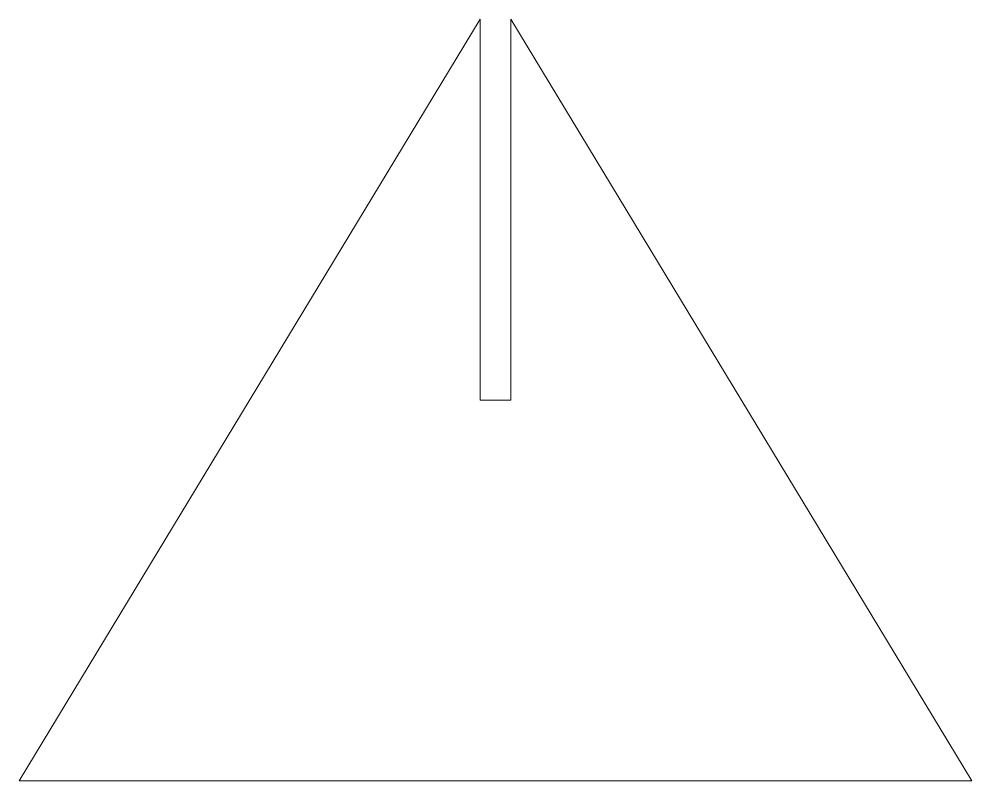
# Model space of a CAD drawing. Header units: millimetres. Extents: x -53 to 47, y 0 to 80.
import ezdxf

# ---------------------------------------------------------------- set-up
doc = ezdxf.new("R2010")
doc.units = ezdxf.units.MM

msp = doc.modelspace()

# ---------------------------------------------------------------- linework, layer by layer
at = {"color": 7, "linetype": 'Continuous', "lineweight": 15}
for p, q in [((-5.1, 80), (-53.49, 0)), ((-5.1, 40), (-5.1, 80)), ((46.51, 0), (-1.88, 80)), ((-1.88, 80), (-1.88, 40)), ((-1.88, 40), (-5.1, 40)), ((-53.49, 0), (46.51, 0))]:
    msp.add_line(p, q, dxfattribs=at)

doc.saveas('drawing.dxf')
